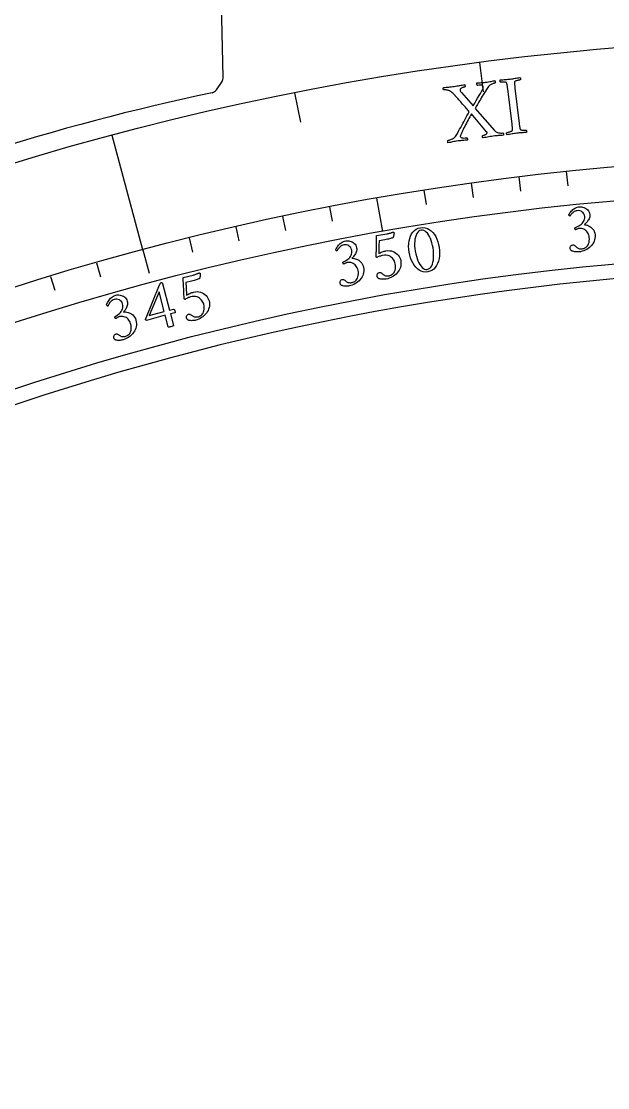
# Model space of a CAD drawing. Header units: millimetres. Extents: x -60 to 60, y -60 to 76.
# Drawn here: x -17.34 to -5.12, y 37.82 to 60.04 of the extents above; entities that cross this region are included whole.
import ezdxf

# ---------------------------------------------------------------- set-up
doc = ezdxf.new("R2010")
doc.units = ezdxf.units.MM
for name, color, linetype in [('CUT_INNER', 6, 'Continuous'), ('CUT_OUTER', 1, 'Continuous'), ('ENGRAVE', 7, 'Continuous'), ('ENGRAVE_FINE', 8, 'Continuous'), ('TEXT', 5, 'Continuous')]:
    doc.layers.add(name, color=color, linetype=linetype)

msp = doc.modelspace()

# ---------------------------------------------------------------- linework, layer by layer
at = {"layer": 'CUT_INNER'}
msp.add_arc((0.0002, -0.0002), 54.8999, 92.29679, 23.90649, dxfattribs=at)
at = {"layer": 'CUT_OUTER'}
for points in [[(-13.1327, 58.8756), (-13.2185, 62.5694), (-13.2184, 62.5734)], [(-13.2743, 58.6149), (-13.158, 58.7888)]]:
    msp.add_lwpolyline(points, dxfattribs=at)
for centre, radius, start, end in [((-13.2827, 58.8722), 0.15, 326.21884, 1.33073), ((-2.9971, 9.552), 50.0852, 101.9432, 113.39612), ((-13.3989, 58.6983), 0.15, 284.3244, 326.21884)]:
    msp.add_arc(centre, radius, start, end, dxfattribs=at)
at = {"layer": 'ENGRAVE'}
for points in [[(-14.8111, 55.2757), (-15.4499, 57.66)], [(-9.9371, 56.3562), (-9.8144, 55.6601)], [(-14.8111, 55.2757), (-14.6804, 54.788)]]:
    msp.add_lwpolyline(points, dxfattribs=at)
for radius in [59.694, 57.2256, 57.2256, 56.5187, 55.206]:
    msp.add_circle((0, 0), radius, dxfattribs=at)
at = {"layer": 'ENGRAVE_FINE'}
for points in [[(-7.7916, 59.1833), (-7.7111, 58.5715)], [(-11.6457, 58.547), (-11.5253, 57.9418)], [(-5.9817, 56.9121), (-5.95, 56.6108)], [(-6.974, 56.799), (-6.9371, 56.4984)], [(-8.9521, 56.5211), (-8.9047, 56.2218)], [(-7.9643, 56.6687), (-7.9221, 56.3687)], [(-10.9192, 56.1742), (-10.8614, 55.8768)], [(-11.8979, 55.9751), (-11.8349, 55.6788)], [(-12.873, 55.7589), (-12.8048, 55.4637)], [(-13.8441, 55.5258), (-13.7708, 55.2318)], [(-15.7735, 55.0088), (-15.69, 54.7176)], [(-16.7311, 54.7251), (-16.6426, 54.4354)]]:
    msp.add_lwpolyline(points, dxfattribs=at)
at = {"layer": 'TEXT'}
for points in [[(-8.3217, 58.6829), (-8.2903, 58.6875), (-8.2603, 58.6923), (-8.2316, 58.6971), (-8.2043, 58.7021), (-8.1779, 58.7071), (-8.1516, 58.7119), (-8.1255, 58.7166), (-8.0997, 58.7211), (-8.0975, 58.717), (-8.0955, 58.7109), (-8.0938, 58.7031), (-8.0922, 58.6935), (-8.0914, 58.6842), (-8.0918, 58.6774), (-8.0935, 58.6731), (-8.0964, 58.6714), (-8.1034, 58.6701), (-8.1119, 58.6681), (-8.1218, 58.6653), (-8.1333, 58.6618), (-8.1452, 58.6574), (-8.1565, 58.6523), (-8.1672, 58.6463), (-8.1774, 58.6395), (-8.1859, 58.6318), (-8.1915, 58.623), (-8.1942, 58.6131), (-8.194, 58.6022), (-8.1912, 58.5919), (-8.1855, 58.5805), (-8.177, 58.5679), (-8.1655, 58.5542), (-7.9227, 58.2755), (-7.8911, 58.3319), (-7.8601, 58.3866), (-7.8297, 58.4397), (-7.8, 58.491), (-7.7726, 58.5387), (-7.7494, 58.5807), (-7.7304, 58.6169), (-7.7156, 58.6474), (-7.7138, 58.6521), (-7.7126, 58.6568), (-7.7119, 58.6613), (-7.7117, 58.6658), (-7.7118, 58.6698), (-7.712, 58.673), (-7.7121, 58.6752), (-7.7122, 58.6765), (-7.7144, 58.6827), (-7.7193, 58.689), (-7.7269, 58.6954), (-7.7373, 58.7019), (-7.7522, 58.707), (-7.7732, 58.7092), (-7.8005, 58.7086), (-7.834, 58.7052), (-7.8367, 58.7069), (-7.8391, 58.711), (-7.8413, 58.7175), (-7.8432, 58.7264), (-7.8446, 58.7358), (-7.8453, 58.7438), (-7.8452, 58.7505), (-7.8444, 58.7558), (-7.819, 58.7574), (-7.795, 58.759), (-7.7726, 58.7605), (-7.7516, 58.7618), (-7.7308, 58.7634), (-7.7091, 58.7654), (-7.6865, 58.7679), (-7.6628, 58.7708), (-7.6303, 58.7752), (-7.6004, 58.7798), (-7.5733, 58.7844), (-7.5489, 58.7891), (-7.5269, 58.7936), (-7.5069, 58.7976), (-7.4889, 58.8011), (-7.4728, 58.8042), (-7.4706, 58.8002), (-7.4686, 58.7949), (-7.4668, 58.7882), (-7.4652, 58.7801), (-7.4643, 58.7718), (-7.4648, 58.7645), (-7.4666, 58.7581), (-7.4699, 58.7526), (-7.4747, 58.7517), (-7.482, 58.75), (-7.4918, 58.7473), (-7.5041, 58.7438), (-7.5179, 58.7391), (-7.5322, 58.733), (-7.547, 58.7255), (-7.5623, 58.7166), (-7.5773, 58.7061), (-7.5913, 58.6938), (-7.6043, 58.6798), (-7.6163, 58.664), (-7.6432, 58.6215), (-7.6683, 58.5819), (-7.6916, 58.5453), (-7.7131, 58.5115), (-7.7336, 58.4791), (-7.7536, 58.4466), (-7.7733, 58.4138), (-7.7925, 58.3809), (-7.8124, 58.3463), (-7.8338, 58.3086), (-7.8569, 58.2677), (-7.8814, 58.2237), (-7.4759, 57.7613), (-7.4597, 57.7459), (-7.4406, 57.7336), (-7.4186, 57.7243), (-7.3936, 57.7181), (-7.3678, 57.7143), (-7.3434, 57.7124), (-7.3203, 57.7123), (-7.2986, 57.7141), (-7.2958, 57.7101), (-7.2936, 57.7044), (-7.2919, 57.6971), (-7.2909, 57.6882), (-7.2903, 57.6794), (-7.29, 57.6726), (-7.2901, 57.6678), (-7.2906, 57.6649), (-7.3154, 57.6635), (-7.3383, 57.6622), (-7.3596, 57.661), (-7.379, 57.66), (-7.3986, 57.6586), (-7.42, 57.6567), (-7.4434, 57.6542), (-7.4687, 57.6511), (-7.5035, 57.6464), (-7.5359, 57.6417), (-7.5659, 57.6369), (-7.5936, 57.6321), (-7.6213, 57.627), (-7.6513, 57.6216), (-7.6835, 57.6156), (-7.718, 57.6093), (-7.7217, 57.6133), (-7.7247, 57.6191), (-7.7271, 57.6269), (-7.7288, 57.6365), (-7.7296, 57.6458), (-7.7292, 57.6526), (-7.7275, 57.6569), (-7.7246, 57.6586), (-7.7186, 57.6597), (-7.711, 57.6618), (-7.7019, 57.6647), (-7.6912, 57.6684), (-7.6799, 57.673), (-7.6691, 57.6783), (-7.6587, 57.6844), (-7.6487, 57.6911), (-7.6403, 57.6983), (-7.6346, 57.7058), (-7.6316, 57.7134), (-7.6313, 57.7212), (-7.6317, 57.7231), (-7.6325, 57.7253), (-7.6336, 57.7278), (-7.6352, 57.7306), (-7.6369, 57.7333), (-7.6388, 57.7357), (-7.6407, 57.7377), (-7.6426, 57.7394), (-7.9595, 58.1091), (-7.9757, 58.0801), (-7.9924, 58.0497), (-8.0098, 58.0176), (-8.0276, 57.984), (-8.0456, 57.9499), (-8.0633, 57.9161), (-8.0807, 57.8826), (-8.0977, 57.8496), (-8.114, 57.8177), (-8.1289, 57.7878), (-8.1426, 57.7599), (-8.1549, 57.7339), (-8.1656, 57.7109), (-8.1744, 57.6917), (-8.1813, 57.6763), (-8.1863, 57.6649), (-8.187, 57.6627), (-8.1878, 57.6601), (-8.1889, 57.6571), (-8.19, 57.6536), (-8.191, 57.6497), (-8.1916, 57.6457), (-8.1917, 57.6415), (-8.1913, 57.6372), (-8.1883, 57.6297), (-8.1817, 57.6231), (-8.1714, 57.6173), (-8.1574, 57.6124), (-8.1391, 57.6091), (-8.1157, 57.6082), (-8.0874, 57.6097), (-8.054, 57.6135), (-8.051, 57.6096), (-8.0484, 57.604), (-8.0461, 57.5968), (-8.0442, 57.588), (-8.0428, 57.5793), (-8.0422, 57.5726), (-8.0425, 57.5677), (-8.0436, 57.5647), (-8.0676, 57.5631), (-8.0917, 57.5614), (-8.1161, 57.5594), (-8.1407, 57.5574), (-8.1652, 57.5551), (-8.1895, 57.5525), (-8.2135, 57.5495), (-8.2373, 57.5463), (-8.2693, 57.5416), (-8.2988, 57.5368), (-8.3259, 57.532), (-8.3505, 57.5273), (-8.3742, 57.5225), (-8.3982, 57.5174), (-8.4227, 57.5122), (-8.4475, 57.5068), (-8.4496, 57.5116), (-8.4512, 57.5178), (-8.4521, 57.5252), (-8.4524, 57.534), (-8.4524, 57.5424), (-8.4522, 57.549), (-8.4518, 57.5538), (-8.4513, 57.5566), (-8.446, 57.5577), (-8.4373, 57.5602), (-8.425, 57.564), (-8.4093, 57.569), (-8.3916, 57.5754), (-8.3734, 57.5832), (-8.3547, 57.5924), (-8.3356, 57.6031), (-8.3175, 57.6151), (-8.302, 57.6283), (-8.2889, 57.643), (-8.2784, 57.6589), (-8.2527, 57.7048), (-8.2282, 57.7486), (-8.2049, 57.7905), (-8.1829, 57.8304), (-8.1615, 57.8694), (-8.1403, 57.9084), (-8.1191, 57.9476), (-8.0981, 57.9868), (-8.0765, 58.0269), (-8.0539, 58.0685), (-8.0303, 58.1117), (-8.0056, 58.1566), (-8.0183, 58.1719), (-8.0328, 58.1889), (-8.0489, 58.2076), (-8.0668, 58.2279), (-8.0857, 58.2494), (-8.1049, 58.2713), (-8.1243, 58.2938), (-8.1441, 58.3167), (-8.1638, 58.3396), (-8.183, 58.3615), (-8.2015, 58.3827), (-8.2196, 58.4031), (-8.2365, 58.4221), (-8.2518, 58.4393), (-8.2656, 58.4548), (-8.2777, 58.4684), (-8.2876, 58.4796), (-8.2947, 58.4875), (-8.2989, 58.4923), (-8.3003, 58.4939), (-8.3175, 58.5136), (-8.3339, 58.5309), (-8.3497, 58.5458), (-8.3649, 58.5583), (-8.3802, 58.5692), (-8.3967, 58.5793), (-8.4143, 58.5886), (-8.4331, 58.597), (-8.446, 58.6018), (-8.4595, 58.6055), (-8.4737, 58.6081), (-8.4886, 58.6096), (-8.5028, 58.6103), (-8.5153, 58.6105), (-8.526, 58.6101), (-8.5349, 58.6092), (-8.5382, 58.6101), (-8.541, 58.6137), (-8.5433, 58.6201), (-8.5451, 58.6292), (-8.546, 58.639), (-8.5459, 58.6471), (-8.5445, 58.6536), (-8.542, 58.6584), (-8.511, 58.662), (-8.4822, 58.6651), (-8.4558, 58.6677), (-8.4318, 58.6699), (-8.4077, 58.6722), (-8.3813, 58.6751), (-8.3527, 58.6787), (-8.3217, 58.6829)], [(-7.1501, 58.8371), (-7.1244, 58.8404), (-7.099, 58.844), (-7.074, 58.8479), (-7.0494, 58.852), (-7.0247, 58.8562), (-6.9994, 58.8604), (-6.9735, 58.8645), (-6.947, 58.8686), (-6.9435, 58.8648), (-6.9408, 58.8595), (-6.9389, 58.8528), (-6.9379, 58.8447), (-6.9376, 58.8364), (-6.9381, 58.8294), (-6.9393, 58.8237), (-6.9412, 58.8192), (-6.9477, 58.8183), (-6.9563, 58.8168), (-6.9672, 58.8146), (-6.9802, 58.8119), (-6.9941, 58.8088), (-7.0075, 58.8053), (-7.0205, 58.8016), (-7.0329, 58.7976), (-7.0437, 58.7933), (-7.0518, 58.7886), (-7.057, 58.7836), (-7.0596, 58.7783), (-7.0608, 58.7685), (-7.0614, 58.7575), (-7.0612, 58.7452), (-7.0603, 58.7317), (-7.059, 58.7172), (-7.0574, 58.702), (-7.0557, 58.6863), (-7.0538, 58.6698), (-7.0535, 58.6672), (-7.0532, 58.6645), (-7.0528, 58.6619), (-7.0525, 58.6592), (-7.0522, 58.6566), (-7.0519, 58.6539), (-7.0516, 58.6513), (-7.0512, 58.6487), (-6.9628, 57.913), (-6.9625, 57.9104), (-6.9622, 57.9077), (-6.9618, 57.9051), (-6.9615, 57.9024), (-6.9612, 57.8998), (-6.9609, 57.8972), (-6.9606, 57.8945), (-6.9603, 57.8919), (-6.9582, 57.8755), (-6.9562, 57.8599), (-6.9541, 57.8451), (-6.9521, 57.8311), (-6.9498, 57.8181), (-6.9471, 57.8064), (-6.944, 57.796), (-6.9405, 57.7869), (-6.9369, 57.7829), (-6.9307, 57.7795), (-6.9219, 57.7767), (-6.9105, 57.7744), (-6.8976, 57.7726), (-6.8843, 57.7714), (-6.8707, 57.7709), (-6.8567, 57.7709), (-6.8436, 57.7713), (-6.8327, 57.7718), (-6.8241, 57.7723), (-6.8177, 57.7729), (-6.8149, 57.7689), (-6.8124, 57.7636), (-6.8103, 57.757), (-6.8087, 57.7489), (-6.8078, 57.7407), (-6.808, 57.7337), (-6.8094, 57.728), (-6.8119, 57.7234), (-6.8381, 57.7221), (-6.8638, 57.7206), (-6.8889, 57.7192), (-6.9135, 57.7176), (-6.9379, 57.7159), (-6.9626, 57.7137), (-6.9876, 57.7112), (-7.0129, 57.7083), (-7.0376, 57.7051), (-7.0624, 57.7016), (-7.0874, 57.6977), (-7.1126, 57.6934), (-7.1379, 57.6889), (-7.1635, 57.6842), (-7.1893, 57.6794), (-7.2152, 57.6744), (-7.2188, 57.6782), (-7.2215, 57.6835), (-7.2234, 57.6902), (-7.2245, 57.6983), (-7.2248, 57.7066), (-7.2244, 57.7136), (-7.2232, 57.7193), (-7.2214, 57.7238), (-7.2151, 57.7247), (-7.2066, 57.7263), (-7.1959, 57.7285), (-7.1831, 57.7312), (-7.1695, 57.7346), (-7.1562, 57.7384), (-7.1433, 57.7427), (-7.1308, 57.7476), (-7.12, 57.7526), (-7.1122, 57.7575), (-7.1074, 57.7622), (-7.1056, 57.7668), (-7.1038, 57.7785), (-7.1031, 57.7917), (-7.1032, 57.8064), (-7.1044, 57.8224), (-7.1061, 57.8396), (-7.108, 57.8574), (-7.1101, 57.8758), (-7.1124, 57.8949), (-7.2027, 58.6302), (-7.2051, 58.6494), (-7.2076, 58.6679), (-7.2101, 58.6859), (-7.2126, 58.7033), (-7.2155, 58.7196), (-7.2189, 58.7341), (-7.2229, 58.7469), (-7.2275, 58.7579), (-7.2305, 58.7625), (-7.2364, 58.7662), (-7.2453, 58.7688), (-7.2571, 58.7703), (-7.2705, 58.7712), (-7.2843, 58.7717), (-7.2983, 58.7718), (-7.3126, 58.7715), (-7.3259, 58.771), (-7.3369, 58.7705), (-7.3457, 58.7699), (-7.3522, 58.7693), (-7.3551, 58.7731), (-7.3577, 58.7784), (-7.3598, 58.7851), (-7.3615, 58.7932), (-7.3625, 58.8013), (-7.3623, 58.8083), (-7.3609, 58.8141), (-7.3584, 58.8186), (-7.3316, 58.821), (-7.305, 58.8233), (-7.2785, 58.8254), (-7.2524, 58.8273), (-7.2264, 58.8293), (-7.2007, 58.8316), (-7.1753, 58.8343), (-7.1501, 58.8371)], [(-5.7012, 56.1763), (-5.682, 56.1769), (-5.6615, 56.1749), (-5.6399, 56.1703), (-5.6171, 56.1632), (-5.5943, 56.1534), (-5.5729, 56.141), (-5.5529, 56.1259), (-5.5342, 56.1082), (-5.518, 56.0878), (-5.5057, 56.0649), (-5.4971, 56.0393), (-5.4923, 56.0111), (-5.4916, 55.9886), (-5.4938, 55.9667), (-5.499, 55.9455), (-5.5071, 55.9249), (-5.5173, 55.9052), (-5.5288, 55.8866), (-5.5415, 55.8693), (-5.5554, 55.8531), (-5.5696, 55.8383), (-5.5831, 55.8251), (-5.5959, 55.8134), (-5.608, 55.8032), (-5.5865, 55.801), (-5.5639, 55.7961), (-5.5404, 55.7885), (-5.5158, 55.7782), (-5.4915, 55.7651), (-5.4687, 55.7492), (-5.4474, 55.7304), (-5.4276, 55.7088), (-5.4105, 55.6841), (-5.3974, 55.6565), (-5.3881, 55.6257), (-5.3827, 55.5919), (-5.3812, 55.5557), (-5.3839, 55.5209), (-5.3906, 55.4875), (-5.4015, 55.4554), (-5.4158, 55.425), (-5.4328, 55.3966), (-5.4527, 55.3701), (-5.4753, 55.3455), (-5.5001, 55.3231), (-5.5268, 55.303), (-5.5552, 55.2852), (-5.5855, 55.2698), (-5.6169, 55.2568), (-5.649, 55.2466), (-5.6818, 55.239), (-5.7152, 55.2342), (-5.73, 55.2332), (-5.7467, 55.233), (-5.7652, 55.2336), (-5.7856, 55.235), (-5.8065, 55.2375), (-5.8265, 55.2414), (-5.8456, 55.2465), (-5.8638, 55.2529), (-5.8674, 55.2554), (-5.8719, 55.2594), (-5.8773, 55.2648), (-5.8836, 55.2716), (-5.8896, 55.2792), (-5.8941, 55.2872), (-5.8973, 55.2955), (-5.8989, 55.3042), (-5.8993, 55.3191), (-5.8973, 55.3327), (-5.8928, 55.3451), (-5.8859, 55.3562), (-5.8773, 55.3656), (-5.8678, 55.3727), (-5.8574, 55.3774), (-5.8461, 55.3798), (-5.832, 55.3798), (-5.8192, 55.3769), (-5.8077, 55.3709), (-5.7974, 55.3618), (-5.7877, 55.3516), (-5.7781, 55.3421), (-5.7684, 55.3332), (-5.7587, 55.3249), (-5.7469, 55.3165), (-5.7343, 55.3098), (-5.7208, 55.3047), (-5.7065, 55.3013), (-5.6919, 55.2992), (-5.6775, 55.2982), (-5.6633, 55.2981), (-5.6492, 55.299), (-5.6302, 55.3023), (-5.6114, 55.3083), (-5.5928, 55.3169), (-5.5743, 55.3282), (-5.5569, 55.3425), (-5.5414, 55.3601), (-5.5278, 55.3811), (-5.5161, 55.4055), (-5.5071, 55.4334), (-5.5019, 55.4651), (-5.5004, 55.5006), (-5.5027, 55.54), (-5.5072, 55.5684), (-5.5148, 55.5947), (-5.5256, 55.619), (-5.5395, 55.6412), (-5.5559, 55.6611), (-5.574, 55.6785), (-5.5938, 55.6934), (-5.6154, 55.7058), (-5.6379, 55.7152), (-5.6608, 55.7213), (-5.684, 55.7239), (-5.7075, 55.7232), (-5.7193, 55.7215), (-5.7311, 55.7189), (-5.743, 55.7154), (-5.7548, 55.7109), (-5.7659, 55.7063), (-5.7757, 55.7024), (-5.7842, 55.6992), (-5.7914, 55.6967), (-5.7959, 55.7024), (-5.7994, 55.7089), (-5.8018, 55.716), (-5.8032, 55.7237), (-5.8035, 55.7285), (-5.8033, 55.7326), (-5.8028, 55.7361), (-5.8017, 55.7388), (-5.774, 55.7492), (-5.7473, 55.7612), (-5.7214, 55.7747), (-5.6964, 55.7898), (-5.6732, 55.8066), (-5.6526, 55.825), (-5.6348, 55.845), (-5.6196, 55.8668), (-5.6079, 55.8904), (-5.6004, 55.9162), (-5.5972, 55.944), (-5.5981, 55.9739), (-5.6034, 56.0011), (-5.6134, 56.0255), (-5.6283, 56.047), (-5.6479, 56.0656), (-5.6711, 56.0802), (-5.6965, 56.0897), (-5.7243, 56.0941), (-5.7544, 56.0935), (-5.7766, 56.0898), (-5.797, 56.0837), (-5.8157, 56.075), (-5.8326, 56.0638), (-5.8477, 56.0513), (-5.861, 56.0389), (-5.8725, 56.0264), (-5.8822, 56.014), (-5.8904, 56.0026), (-5.8972, 55.9936), (-5.9026, 55.9868), (-5.9067, 55.9823), (-5.9097, 55.9827), (-5.9129, 55.9843), (-5.9162, 55.9872), (-5.9196, 55.9914), (-5.9228, 55.9963), (-5.9252, 56.0012), (-5.9268, 56.0063), (-5.9278, 56.0114), (-5.9176, 56.0294), (-5.9058, 56.0474), (-5.8924, 56.0652), (-5.8774, 56.0829), (-5.8608, 56.1), (-5.8427, 56.116), (-5.823, 56.1308), (-5.8018, 56.1444), (-5.779, 56.1562), (-5.7547, 56.1654), (-5.7287, 56.1721), (-5.7012, 56.1763)], [(-9.7431, 55.2556), (-9.7017, 55.2604), (-9.6628, 55.2599), (-9.6262, 55.2541), (-9.592, 55.2429), (-9.5606, 55.2276), (-9.5321, 55.2092), (-9.5065, 55.1877), (-9.484, 55.1632), (-9.4649, 55.1366), (-9.4498, 55.1088), (-9.4386, 55.0799), (-9.4314, 55.0498), (-9.4273, 55.0138), (-9.4274, 54.9789), (-9.4316, 54.9451), (-9.4401, 54.9123), (-9.4522, 54.881), (-9.4671, 54.8513), (-9.4849, 54.8235), (-9.5057, 54.7973), (-9.5289, 54.7732), (-9.554, 54.7512), (-9.5811, 54.7314), (-9.6101, 54.7137), (-9.6405, 54.6985), (-9.6718, 54.6859), (-9.7039, 54.676), (-9.7368, 54.6688), (-9.7515, 54.6666), (-9.7682, 54.6652), (-9.7867, 54.6645), (-9.8071, 54.6645), (-9.8281, 54.6654), (-9.8483, 54.6678), (-9.8678, 54.6715), (-9.8864, 54.6765), (-9.8902, 54.6788), (-9.895, 54.6825), (-9.9008, 54.6875), (-9.9075, 54.6938), (-9.9141, 54.7009), (-9.9192, 54.7086), (-9.9229, 54.7166), (-9.9252, 54.7252), (-9.9267, 54.7399), (-9.9257, 54.7537), (-9.9221, 54.7663), (-9.916, 54.778), (-9.9081, 54.788), (-9.8991, 54.7957), (-9.8891, 54.8012), (-9.878, 54.8044), (-9.864, 54.8055), (-9.851, 54.8034), (-9.8391, 54.7983), (-9.8282, 54.7901), (-9.8178, 54.7806), (-9.8074, 54.7718), (-9.7971, 54.7636), (-9.7868, 54.7561), (-9.7745, 54.7486), (-9.7614, 54.7428), (-9.7476, 54.7387), (-9.7331, 54.7363), (-9.7184, 54.7353), (-9.7039, 54.7353), (-9.6897, 54.7363), (-9.6758, 54.7382), (-9.6571, 54.7429), (-9.6388, 54.7502), (-9.6208, 54.7602), (-9.6032, 54.7728), (-9.5869, 54.7883), (-9.5727, 54.8071), (-9.5607, 54.829), (-9.5508, 54.8541), (-9.5439, 54.8826), (-9.541, 54.9146), (-9.5421, 54.9502), (-9.5472, 54.9892), (-9.5526, 55.0118), (-9.5609, 55.0344), (-9.5721, 55.0569), (-9.5862, 55.0794), (-9.6033, 55.1006), (-9.6235, 55.1195), (-9.6468, 55.1359), (-9.6731, 55.1499), (-9.7027, 55.1601), (-9.7358, 55.1654), (-9.7724, 55.1655), (-9.8123, 55.1606), (-9.825, 55.158), (-9.8395, 55.1541), (-9.8558, 55.1491), (-9.8741, 55.1428), (-9.8918, 55.1361), (-9.9068, 55.1296), (-9.919, 55.1234), (-9.9284, 55.1173), (-9.9306, 55.1173), (-9.9329, 55.1182), (-9.9352, 55.1199), (-9.9376, 55.1224), (-9.9398, 55.1254), (-9.9416, 55.1286), (-9.9429, 55.132), (-9.9437, 55.1356), (-9.9429, 55.1771), (-9.9421, 55.2186), (-9.9412, 55.2602), (-9.9404, 55.3017), (-9.9395, 55.3425), (-9.9387, 55.3819), (-9.9379, 55.4199), (-9.9371, 55.4565), (-9.9364, 55.4907), (-9.936, 55.5215), (-9.9358, 55.5491), (-9.9359, 55.5732), (-9.7236, 55.6108), (-9.7087, 55.6136), (-9.6938, 55.6167), (-9.6788, 55.6203), (-9.6636, 55.6243), (-9.649, 55.6283), (-9.6357, 55.6323), (-9.6237, 55.6361), (-9.6131, 55.6398), (-9.6043, 55.6429), (-9.598, 55.6452), (-9.5943, 55.6465), (-9.593, 55.647), (-9.5891, 55.6455), (-9.5855, 55.6442), (-9.5822, 55.6429), (-9.5792, 55.6419), (-9.5767, 55.6406), (-9.5747, 55.6389), (-9.5733, 55.6367), (-9.5725, 55.634), (-9.5723, 55.6309), (-9.5725, 55.6259), (-9.573, 55.6191), (-9.5738, 55.6105), (-9.5751, 55.6006), (-9.5768, 55.5902), (-9.579, 55.5793), (-9.5816, 55.5678), (-9.5848, 55.5564), (-9.5886, 55.5456), (-9.593, 55.5354), (-9.5979, 55.5259), (-9.6132, 55.5218), (-9.6298, 55.5174), (-9.648, 55.5127), (-9.6676, 55.5078), (-9.6889, 55.5028), (-9.7121, 55.4978), (-9.7373, 55.4928), (-9.7643, 55.4879), (-9.885, 55.4665), (-9.8858, 55.4332), (-9.8865, 55.3995), (-9.887, 55.3656), (-9.8874, 55.3315), (-9.8878, 55.2976), (-9.8885, 55.2645), (-9.8894, 55.2323), (-9.8905, 55.2008), (-9.8757, 55.2092), (-9.8586, 55.2176), (-9.839, 55.226), (-9.8171, 55.2342), (-9.7952, 55.2417), (-9.7755, 55.2478), (-9.7581, 55.2524), (-9.7431, 55.2556)], [(-9.019, 55.7384), (-8.9694, 55.7424), (-8.9224, 55.7378), (-8.8782, 55.7247), (-8.8367, 55.7031), (-8.7984, 55.6743), (-8.7635, 55.6396), (-8.732, 55.5989), (-8.7041, 55.5524), (-8.6799, 55.5014), (-8.6599, 55.4471), (-8.644, 55.3897), (-8.6322, 55.3291), (-8.625, 55.2678), (-8.6228, 55.2083), (-8.6255, 55.1505), (-8.6331, 55.0944), (-8.6456, 55.0415), (-8.663, 54.9931), (-8.6852, 54.9491), (-8.7123, 54.9096), (-8.7444, 54.8759), (-8.7813, 54.8496), (-8.8233, 54.8307), (-8.8703, 54.819), (-8.9173, 54.8155), (-8.9623, 54.8204), (-9.0054, 54.8337), (-9.0465, 54.8555), (-9.085, 54.8844), (-9.1204, 54.9191), (-9.1525, 54.9595), (-9.1815, 55.0057), (-9.2067, 55.0564), (-9.2277, 55.1104), (-9.2445, 55.1676), (-9.257, 55.228), (-9.2649, 55.2892), (-9.2678, 55.3487), (-9.2657, 55.4066), (-9.2585, 55.4627), (-9.2463, 55.5157), (-9.2289, 55.5643), (-9.2063, 55.6083), (-9.1787, 55.6478), (-9.146, 55.6814), (-9.1085, 55.7077), (-9.0662, 55.7267), (-9.019, 55.7384)], [(-9.0031, 55.687), (-9.0318, 55.6788), (-9.0572, 55.6641), (-9.0794, 55.6429), (-9.0983, 55.6152), (-9.1139, 55.5822), (-9.1263, 55.5448), (-9.1354, 55.5032), (-9.1412, 55.4574), (-9.1437, 55.4084), (-9.1428, 55.3573), (-9.1386, 55.3042), (-9.131, 55.249), (-9.1205, 55.1949), (-9.1075, 55.1435), (-9.092, 55.0949), (-9.0739, 55.0491), (-9.0539, 55.0071), (-9.0326, 54.9701), (-9.01, 54.9382), (-8.9861, 54.9112), (-8.9613, 54.8903), (-8.9362, 54.8766), (-8.9106, 54.8701), (-8.8846, 54.8707), (-8.8545, 54.8792), (-8.8283, 54.8944), (-8.8059, 54.9163), (-8.7874, 54.9448), (-8.7725, 54.9789), (-8.761, 55.0173), (-8.7529, 55.06), (-8.7482, 55.107), (-8.7466, 55.157), (-8.748, 55.2086), (-8.7523, 55.2618), (-8.7596, 55.3166), (-8.7697, 55.3712), (-8.7822, 55.4226), (-8.7972, 55.4707), (-8.8145, 55.5155), (-8.8338, 55.5562), (-8.8546, 55.592), (-8.8769, 55.6228), (-8.9008, 55.6487), (-8.9256, 55.6687), (-8.9509, 55.6817), (-8.9768, 55.6878), (-9.0031, 55.687)], [(-10.5756, 55.4656), (-10.5565, 55.4679), (-10.536, 55.4677), (-10.514, 55.465), (-10.4907, 55.4599), (-10.4671, 55.4521), (-10.4447, 55.4416), (-10.4234, 55.4284), (-10.4033, 55.4123), (-10.3854, 55.3935), (-10.3711, 55.3717), (-10.3603, 55.3469), (-10.3531, 55.3193), (-10.3504, 55.2969), (-10.3507, 55.2749), (-10.354, 55.2533), (-10.3603, 55.2321), (-10.3688, 55.2116), (-10.3786, 55.1921), (-10.3897, 55.1737), (-10.4022, 55.1564), (-10.415, 55.1404), (-10.4273, 55.1261), (-10.439, 55.1133), (-10.4502, 55.1021), (-10.4286, 55.1018), (-10.4057, 55.0989), (-10.3816, 55.0933), (-10.3562, 55.0852), (-10.3309, 55.0743), (-10.3068, 55.0604), (-10.2839, 55.0435), (-10.2623, 55.0237), (-10.2432, 55.0007), (-10.2276, 54.9743), (-10.2157, 54.9444), (-10.2074, 54.9112), (-10.2028, 54.8753), (-10.2023, 54.8404), (-10.2061, 54.8065), (-10.2142, 54.7736), (-10.2258, 54.7421), (-10.2403, 54.7123), (-10.2577, 54.6841), (-10.2781, 54.6577), (-10.3009, 54.6332), (-10.3257, 54.6109), (-10.3525, 54.5907), (-10.3813, 54.5726), (-10.4115, 54.557), (-10.4426, 54.544), (-10.4746, 54.5336), (-10.5074, 54.5259), (-10.5221, 54.5236), (-10.5387, 54.5219), (-10.5572, 54.5209), (-10.5776, 54.5206), (-10.5986, 54.5213), (-10.6189, 54.5233), (-10.6384, 54.5268), (-10.6571, 54.5315), (-10.6609, 54.5338), (-10.6657, 54.5374), (-10.6716, 54.5423), (-10.6784, 54.5485), (-10.6851, 54.5556), (-10.6903, 54.5631), (-10.6941, 54.5711), (-10.6966, 54.5796), (-10.6983, 54.5944), (-10.6974, 54.6081), (-10.6941, 54.6209), (-10.6881, 54.6326), (-10.6804, 54.6427), (-10.6715, 54.6505), (-10.6615, 54.6562), (-10.6505, 54.6595), (-10.6365, 54.6608), (-10.6235, 54.659), (-10.6115, 54.654), (-10.6004, 54.6459), (-10.5899, 54.6366), (-10.5795, 54.6279), (-10.569, 54.6199), (-10.5586, 54.6125), (-10.5462, 54.6052), (-10.533, 54.5996), (-10.5192, 54.5957), (-10.5046, 54.5935), (-10.4899, 54.5927), (-10.4754, 54.5929), (-10.4612, 54.5941), (-10.4473, 54.5962), (-10.4287, 54.6012), (-10.4105, 54.6087), (-10.3927, 54.6189), (-10.3753, 54.6318), (-10.3592, 54.6476), (-10.3453, 54.6665), (-10.3335, 54.6886), (-10.324, 54.7139), (-10.3175, 54.7424), (-10.3151, 54.7745), (-10.3167, 54.81), (-10.3224, 54.849), (-10.3293, 54.8769), (-10.3392, 54.9025), (-10.3521, 54.9258), (-10.3679, 54.9467), (-10.386, 54.9651), (-10.4055, 54.9808), (-10.4265, 54.9939), (-10.4491, 55.0044), (-10.4724, 55.0118), (-10.4957, 55.0159), (-10.519, 55.0165), (-10.5424, 55.0137), (-10.554, 55.011), (-10.5655, 55.0074), (-10.577, 55.0028), (-10.5884, 54.9973), (-10.5991, 54.9918), (-10.6085, 54.987), (-10.6167, 54.9831), (-10.6236, 54.98), (-10.6286, 54.9853), (-10.6327, 54.9914), (-10.6357, 54.9983), (-10.6377, 55.0059), (-10.6385, 55.0107), (-10.6387, 55.0148), (-10.6384, 55.0182), (-10.6376, 55.021), (-10.6109, 55.0338), (-10.5853, 55.0481), (-10.5607, 55.0638), (-10.5371, 55.0811), (-10.5154, 55.0997), (-10.4966, 55.1199), (-10.4806, 55.1414), (-10.4674, 55.1644), (-10.4577, 55.189), (-10.4525, 55.2153), (-10.4517, 55.2433), (-10.4553, 55.273), (-10.4629, 55.2997), (-10.475, 55.3231), (-10.4917, 55.3432), (-10.5128, 55.36), (-10.5372, 55.3725), (-10.5634, 55.3798), (-10.5915, 55.3818), (-10.6214, 55.3785), (-10.6432, 55.3729), (-10.663, 55.365), (-10.6808, 55.3547), (-10.6967, 55.3421), (-10.7106, 55.3284), (-10.7228, 55.3148), (-10.7332, 55.3014), (-10.7418, 55.2881), (-10.7489, 55.2761), (-10.7549, 55.2665), (-10.7597, 55.2593), (-10.7634, 55.2545), (-10.7664, 55.2546), (-10.7697, 55.2559), (-10.7733, 55.2585), (-10.7771, 55.2624), (-10.7806, 55.267), (-10.7835, 55.2717), (-10.7856, 55.2766), (-10.7869, 55.2816), (-10.7784, 55.3005), (-10.7682, 55.3194), (-10.7564, 55.3383), (-10.743, 55.3573), (-10.728, 55.3757), (-10.7113, 55.3932), (-10.693, 55.4097), (-10.673, 55.4251), (-10.6514, 55.4388), (-10.6279, 55.4502), (-10.6026, 55.4591), (-10.5756, 55.4656)], [(-13.7555, 54.3957), (-13.7146, 54.4036), (-13.6758, 54.4059), (-13.6389, 54.4028), (-13.604, 54.3941), (-13.5715, 54.3811), (-13.5417, 54.3649), (-13.5147, 54.3453), (-13.4904, 54.3225), (-13.4694, 54.2973), (-13.4523, 54.2707), (-13.4391, 54.2427), (-13.4297, 54.2132), (-13.4229, 54.1777), (-13.4204, 54.1429), (-13.4222, 54.1088), (-13.4283, 54.0755), (-13.438, 54.0433), (-13.4507, 54.0127), (-13.4665, 53.9836), (-13.4853, 53.956), (-13.5066, 53.9302), (-13.5301, 53.9065), (-13.5556, 53.8847), (-13.5833, 53.865), (-13.6125, 53.8476), (-13.6428, 53.8328), (-13.6741, 53.8206), (-13.7064, 53.8109), (-13.7209, 53.8077), (-13.7374, 53.8051), (-13.7558, 53.803), (-13.7762, 53.8015), (-13.7972, 53.8009), (-13.8175, 53.8018), (-13.8372, 53.804), (-13.8562, 53.8077), (-13.8601, 53.8097), (-13.8651, 53.813), (-13.8713, 53.8176), (-13.8785, 53.8234), (-13.8855, 53.83), (-13.8912, 53.8373), (-13.8955, 53.8451), (-13.8984, 53.8534), (-13.901, 53.868), (-13.901, 53.8818), (-13.8983, 53.8947), (-13.8931, 53.9067), (-13.8859, 53.9173), (-13.8776, 53.9256), (-13.868, 53.9318), (-13.8571, 53.9359), (-13.8432, 53.938), (-13.8301, 53.9369), (-13.8178, 53.9326), (-13.8064, 53.9252), (-13.7953, 53.9165), (-13.7844, 53.9085), (-13.7735, 53.9011), (-13.7627, 53.8943), (-13.7498, 53.8877), (-13.7363, 53.8829), (-13.7223, 53.8799), (-13.7076, 53.8786), (-13.6929, 53.8787), (-13.6784, 53.8797), (-13.6643, 53.8817), (-13.6506, 53.8847), (-13.6323, 53.8907), (-13.6146, 53.8993), (-13.5974, 53.9106), (-13.5808, 53.9244), (-13.5656, 53.9411), (-13.5528, 53.9608), (-13.5424, 53.9836), (-13.5344, 54.0094), (-13.5296, 54.0383), (-13.5291, 54.0704), (-13.5328, 54.1058), (-13.5407, 54.1444), (-13.5478, 54.1665), (-13.5577, 54.1884), (-13.5705, 54.2101), (-13.5862, 54.2314), (-13.6048, 54.2514), (-13.6263, 54.2687), (-13.6507, 54.2834), (-13.678, 54.2954), (-13.7083, 54.3035), (-13.7417, 54.3062), (-13.7781, 54.3037), (-13.8177, 54.2959), (-13.8301, 54.2924), (-13.8443, 54.2874), (-13.8602, 54.2812), (-13.8779, 54.2737), (-13.8952, 54.2657), (-13.9096, 54.2581), (-13.9213, 54.251), (-13.9302, 54.2442), (-13.9324, 54.2441), (-13.9348, 54.2448), (-13.9372, 54.2463), (-13.9398, 54.2487), (-13.9422, 54.2515), (-13.9442, 54.2546), (-13.9458, 54.2579), (-13.9469, 54.2614), (-13.9491, 54.3028), (-13.9513, 54.3443), (-13.9535, 54.3858), (-13.9557, 54.4273), (-13.9578, 54.468), (-13.9598, 54.5074), (-13.9618, 54.5453), (-13.9637, 54.5819), (-13.9655, 54.616), (-13.9674, 54.6468), (-13.9692, 54.6743), (-13.9711, 54.6984), (-13.762, 54.7514), (-13.7474, 54.7552), (-13.7328, 54.7595), (-13.718, 54.7641), (-13.7032, 54.7692), (-13.6889, 54.7743), (-13.676, 54.7792), (-13.6643, 54.7839), (-13.6539, 54.7884), (-13.6454, 54.7922), (-13.6393, 54.7949), (-13.6357, 54.7965), (-13.6345, 54.797), (-13.6305, 54.7958), (-13.6268, 54.7947), (-13.6234, 54.7938), (-13.6203, 54.7929), (-13.6177, 54.7919), (-13.6156, 54.7903), (-13.6141, 54.7882), (-13.6131, 54.7856), (-13.6127, 54.7825), (-13.6125, 54.7775), (-13.6124, 54.7707), (-13.6127, 54.762), (-13.6132, 54.7521), (-13.6141, 54.7416), (-13.6155, 54.7306), (-13.6173, 54.7189), (-13.6197, 54.7072), (-13.6227, 54.6962), (-13.6263, 54.6858), (-13.6305, 54.6759), (-13.6454, 54.6707), (-13.6617, 54.6651), (-13.6795, 54.6591), (-13.6987, 54.6528), (-13.7196, 54.6462), (-13.7424, 54.6395), (-13.7671, 54.6327), (-13.7937, 54.6259), (-13.9125, 54.5957), (-13.9108, 54.5624), (-13.9091, 54.5288), (-13.9071, 54.4949), (-13.905, 54.4609), (-13.903, 54.427), (-13.9012, 54.394), (-13.8997, 54.3618), (-13.8986, 54.3303), (-13.8844, 54.3398), (-13.8679, 54.3494), (-13.849, 54.3591), (-13.8278, 54.369), (-13.8065, 54.3781), (-13.7873, 54.3856), (-13.7703, 54.3915), (-13.7555, 54.3957)], [(-14.4267, 54.5938), (-14.4212, 54.5947), (-14.4162, 54.5943), (-14.4118, 54.5926), (-14.4078, 54.5896), (-14.4045, 54.5859), (-14.4018, 54.582), (-14.3997, 54.578), (-14.3982, 54.5738), (-14.2528, 54.0226), (-14.1697, 54.0444), (-14.1659, 54.0443), (-14.1617, 54.0419), (-14.1572, 54.0374), (-14.1523, 54.0306), (-14.1474, 54.0223), (-14.1431, 54.0131), (-14.1393, 54.003), (-14.136, 53.992), (-14.1344, 53.9846), (-14.1335, 53.9781), (-14.1335, 53.9726), (-14.1343, 53.968), (-14.2316, 53.9424), (-14.1671, 53.6976), (-14.1676, 53.6972), (-14.1691, 53.6961), (-14.1717, 53.6942), (-14.1754, 53.6916), (-14.1816, 53.6882), (-14.1919, 53.6843), (-14.2064, 53.6798), (-14.225, 53.6746), (-14.247, 53.6695), (-14.2631, 53.6676), (-14.2734, 53.6686), (-14.2779, 53.6728), (-14.3418, 53.9132), (-14.7348, 53.8071), (-14.7387, 53.8086), (-14.7424, 53.8106), (-14.7458, 53.8132), (-14.7488, 53.8164), (-14.7514, 53.8197), (-14.7535, 53.8229), (-14.755, 53.826), (-14.7561, 53.8289), (-14.4593, 54.5469), (-14.4565, 54.5526), (-14.4532, 54.559), (-14.4493, 54.5663), (-14.4449, 54.5744), (-14.4402, 54.582), (-14.4356, 54.5878), (-14.4311, 54.5917), (-14.4267, 54.5938)], [(-15.3695, 54.3328), (-15.3507, 54.3368), (-15.3302, 54.3384), (-15.3081, 54.3376), (-15.2844, 54.3345), (-15.2603, 54.3289), (-15.237, 54.3203), (-15.2147, 54.309), (-15.1932, 54.2948), (-15.1737, 54.2775), (-15.1576, 54.2571), (-15.1447, 54.2334), (-15.1351, 54.2065), (-15.1305, 54.1844), (-15.1288, 54.1625), (-15.1303, 54.1407), (-15.1347, 54.1189), (-15.1413, 54.0978), (-15.1494, 54.0775), (-15.1589, 54.0583), (-15.1698, 54.0399), (-15.1812, 54.0229), (-15.1922, 54.0075), (-15.2028, 53.9937), (-15.2129, 53.9816), (-15.1913, 53.9832), (-15.1683, 53.9823), (-15.1438, 53.9789), (-15.1178, 53.973), (-15.0916, 53.9643), (-15.0664, 53.9526), (-15.0421, 53.9378), (-15.0189, 53.9199), (-14.9978, 53.8986), (-14.98, 53.8737), (-14.9656, 53.845), (-14.9544, 53.8126), (-14.9466, 53.7773), (-14.9432, 53.7425), (-14.944, 53.7084), (-14.9491, 53.675), (-14.9579, 53.6426), (-14.9698, 53.6116), (-14.9847, 53.582), (-15.0027, 53.5539), (-15.0233, 53.5275), (-15.0461, 53.5031), (-15.071, 53.4807), (-15.0981, 53.4602), (-15.1269, 53.442), (-15.1567, 53.4263), (-15.1876, 53.4132), (-15.2196, 53.4026), (-15.2341, 53.399), (-15.2505, 53.3959), (-15.2688, 53.3933), (-15.2892, 53.3912), (-15.3102, 53.3901), (-15.3305, 53.3904), (-15.3502, 53.3921), (-15.3693, 53.3952), (-15.3733, 53.3971), (-15.3784, 53.4003), (-15.3846, 53.4046), (-15.392, 53.4102), (-15.3992, 53.4167), (-15.4051, 53.4238), (-15.4096, 53.4314), (-15.4128, 53.4397), (-15.4158, 53.4542), (-15.4161, 53.468), (-15.4139, 53.481), (-15.409, 53.4932), (-15.4021, 53.5039), (-15.394, 53.5125), (-15.3846, 53.519), (-15.3739, 53.5233), (-15.36, 53.5258), (-15.3469, 53.5251), (-15.3345, 53.5212), (-15.3228, 53.5141), (-15.3115, 53.5057), (-15.3003, 53.498), (-15.2893, 53.4909), (-15.2783, 53.4844), (-15.2652, 53.4782), (-15.2516, 53.4738), (-15.2375, 53.4711), (-15.2228, 53.4702), (-15.208, 53.4707), (-15.1937, 53.4722), (-15.1796, 53.4746), (-15.166, 53.4779), (-15.1478, 53.4845), (-15.1304, 53.4936), (-15.1135, 53.5053), (-15.0973, 53.5197), (-15.0826, 53.5368), (-15.0704, 53.5568), (-15.0606, 53.5799), (-15.0533, 53.6059), (-15.0494, 53.6349), (-15.0498, 53.667), (-15.0545, 53.7023), (-15.0635, 53.7406), (-15.0728, 53.7679), (-15.0849, 53.7925), (-15.0998, 53.8145), (-15.1174, 53.8339), (-15.137, 53.8507), (-15.1578, 53.8647), (-15.1799, 53.8759), (-15.2033, 53.8844), (-15.2271, 53.8898), (-15.2507, 53.8917), (-15.274, 53.8903), (-15.297, 53.8855), (-15.3084, 53.8818), (-15.3196, 53.8772), (-15.3306, 53.8717), (-15.3414, 53.8652), (-15.3516, 53.8587), (-15.3606, 53.8532), (-15.3684, 53.8486), (-15.375, 53.8449), (-15.3805, 53.8497), (-15.385, 53.8555), (-15.3886, 53.862), (-15.3913, 53.8695), (-15.3925, 53.8741), (-15.3931, 53.8782), (-15.3931, 53.8817), (-15.3925, 53.8845), (-15.3671, 53.8996), (-15.3428, 53.916), (-15.3196, 53.9339), (-15.2976, 53.9531), (-15.2777, 53.9736), (-15.2607, 53.9953), (-15.2466, 54.0182), (-15.2354, 54.0422), (-15.228, 54.0675), (-15.2251, 54.0942), (-15.2267, 54.1221), (-15.2329, 54.1514), (-15.2428, 54.1773), (-15.2569, 54.1996), (-15.2752, 54.2182), (-15.2978, 54.2331), (-15.3231, 54.2434), (-15.3499, 54.2484), (-15.378, 54.2479), (-15.4075, 54.242), (-15.4288, 54.2346), (-15.4478, 54.225), (-15.4647, 54.2132), (-15.4793, 54.1993), (-15.492, 54.1844), (-15.503, 54.1698), (-15.5122, 54.1555), (-15.5196, 54.1415), (-15.5256, 54.129), (-15.5307, 54.1189), (-15.5349, 54.1113), (-15.5382, 54.1062), (-15.5412, 54.106), (-15.5446, 54.107), (-15.5484, 54.1093), (-15.5525, 54.1128), (-15.5565, 54.1171), (-15.5597, 54.1216), (-15.5622, 54.1262), (-15.564, 54.1311), (-15.5571, 54.1506), (-15.5486, 54.1704), (-15.5385, 54.1903), (-15.5268, 54.2103), (-15.5135, 54.23), (-15.4984, 54.2489), (-15.4816, 54.2669), (-15.463, 54.284), (-15.4427, 54.2995), (-15.4203, 54.3129), (-15.3959, 54.324), (-15.3695, 54.3328)], [(-14.472, 54.4026), (-14.6766, 53.909), (-14.3631, 53.9933)]]:
    msp.add_lwpolyline(points, close=True, dxfattribs=at)

doc.saveas('drawing.dxf')
